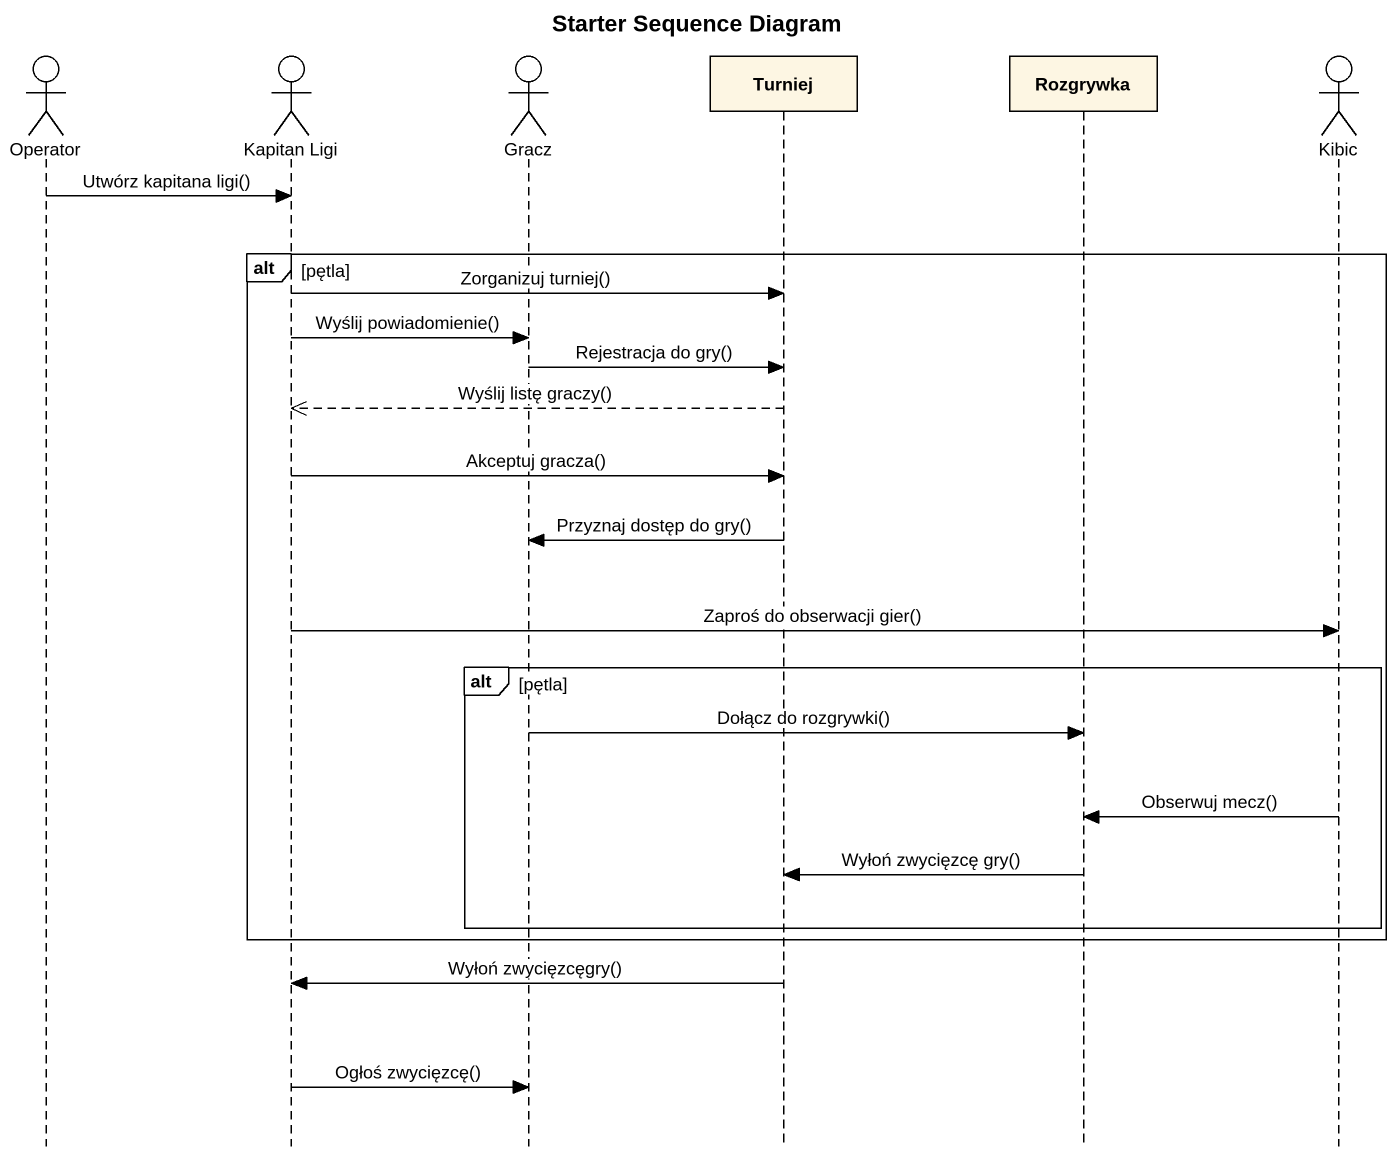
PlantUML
@startuml
title Starter Sequence Diagram
hide footbox
actor Operator
actor "Kapitan Ligi" as Kapitan_Ligi
actor Gracz
participant Turniej
participant Rozgrywka
actor Kibic

Operator -> Kapitan_Ligi : Utwórz kapitana ligi()
alt pętla
  Kapitan_Ligi -> Turniej : Zorganizuj turniej()
  Kapitan_Ligi -> Gracz : Wyślij powiadomienie()
  Gracz -> Turniej : Rejestracja do gry()
  Turniej -->> Kapitan_Ligi : Wyślij listę graczy()
  Kapitan_Ligi -> Turniej : Akceptuj gracza()
  Turniej -> Gracz : Przyznaj dostęp do gry()
  Kapitan_Ligi -> Kibic : Zaproś do obserwacji gier()
  alt pętla
    Gracz -> Rozgrywka : Dołącz do rozgrywki()
    Kibic -> Rozgrywka : Obserwuj mecz()
    Rozgrywka -> Turniej : Wyłoń zwycięzcę gry()
  end
end
Turniej -> Kapitan_Ligi : Wyłoń zwycięzcęgry()
Kapitan_Ligi -> Gracz : Ogłoś zwycięzcę()
@enduml
